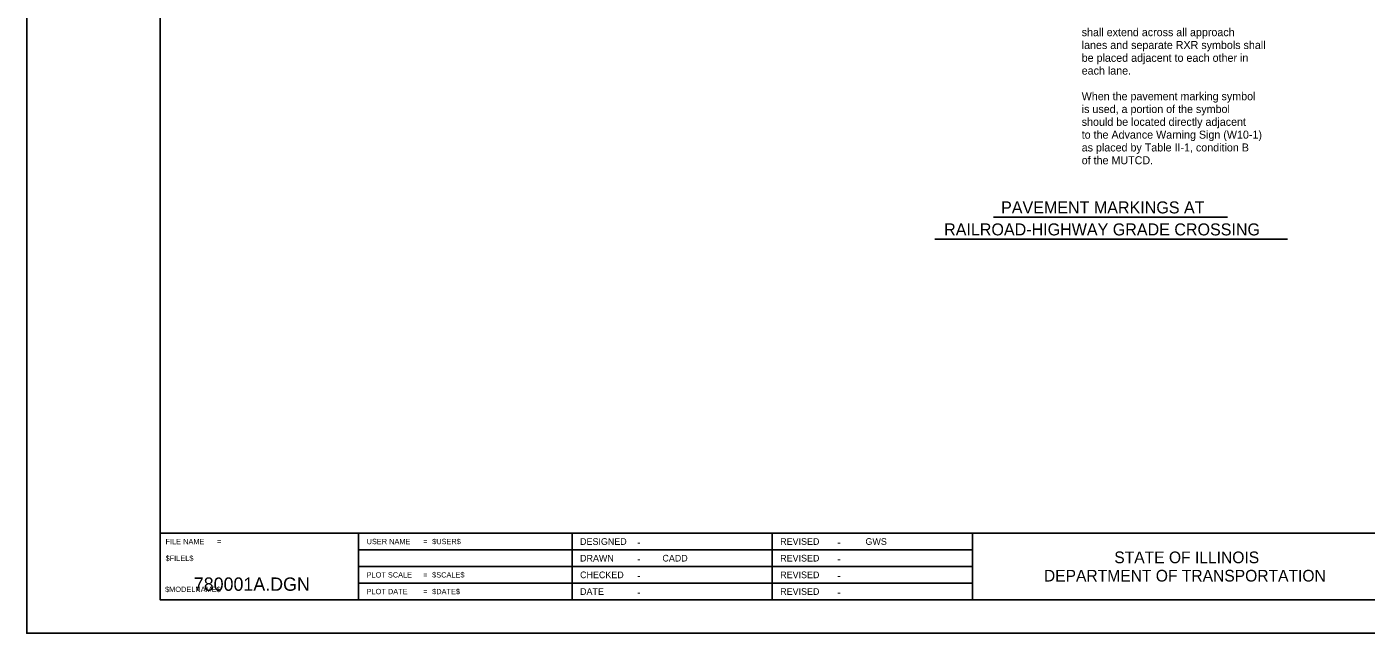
# Model space of a CAD drawing. Extents: x 783925 to 785285, y 2248 to 2688.
# Drawn here: x 783925.1 to 784326.7, y 2248.2 to 2430 of the extents above; entities that cross this region are included whole.
import ezdxf

# ---------------------------------------------------------------- set-up
doc = ezdxf.new("R2010")
doc.units = 0
for name, color, linetype in [('Level 48', 7, 'Continuous'), ('Sheets_50 Reference Boundary', 7, 'Continuous'), ('Sheets_General Details', 7, 'Continuous'), ('Sheets_Printer Plotting Border', 7, 'Continuous')]:
    doc.layers.add(name, color=color, linetype=linetype)

msp = doc.modelspace()

# ---------------------------------------------------------------- linework, layer by layer
at = {"layer": 'Level 48'}
msp.add_lwpolyline([(783925.15, 2688.15), (784605.15, 2688.15), (784605.15, 2248.15), (783925.15, 2248.15)], close=True, dxfattribs=at)
at = {"layer": 'Sheets_50 Reference Boundary'}
msp.add_lwpolyline([(783965.15, 2678.15), (784595.15, 2678.15), (784595.15, 2278.15), (783965.15, 2278.15)], close=True, dxfattribs=at)
at = {"layer": 'Sheets_General Details'}
for p, q in [((783925.15, 2688.15), (783925.15, 2248.15)), ((784214.95, 2372.89), (784285.07, 2372.89)), ((784197.36, 2366.34), (784303.08, 2366.34)), ((783965.15, 2278.15), (784595.15, 2278.15)), ((784024.63, 2278.15), (784024.63, 2258.15)), ((784088.63, 2278.15), (784088.63, 2258.15)), ((784148.63, 2278.15), (784148.63, 2258.15)), ((784208.63, 2278.15), (784208.63, 2258.15)), ((784024.63, 2273.15), (784208.63, 2273.15)), ((784024.63, 2268.15), (784208.63, 2268.15)), ((784024.63, 2263.15), (784208.63, 2263.15)), ((784605.15, 2248.15), (783925.15, 2248.15))]:
    msp.add_line(p, q, dxfattribs=at)
msp.add_lwpolyline([(783965.15, 2678.15), (784595.15, 2678.15), (784595.15, 2258.15), (783965.15, 2258.15)], close=True, dxfattribs=at)
at = {"layer": 'Sheets_Printer Plotting Border'}
msp.add_lwpolyline([(783925.15, 2248.15), (784605.15, 2248.15), (784605.15, 2688.15), (783925.15, 2688.15)], close=True, dxfattribs=at)

# ---------------------------------------------------------------- texts
at = {"layer": 'Sheets_General Details'}
for s, height, p in [('shall extend across all approach', 2.4, (784241.41, 2427.17)), ('lanes and separate RXR symbols shall', 2.4, (784241.41, 2423.33)), ('be placed adjacent to each other in', 2.4, (784241.41, 2419.49)), ('each lane.', 2.4, (784241.41, 2415.65)), ('When the pavement marking symbol', 2.4, (784241.41, 2407.97)), ('is used, a portion of the symbol', 2.4, (784241.41, 2404.13)), ('should be located directly adjacent', 2.4, (784241.41, 2400.29)), ('to the Advance Warning Sign (W10-1)', 2.4, (784241.41, 2396.45)), ('as placed by Table II-1, condition B', 2.4, (784241.41, 2392.61)), ('of the MUTCD.', 2.4, (784241.41, 2388.77)), ('PAVEMENT MARKINGS AT', 3.6, (784217.24, 2374.03)), ('RAILROAD-HIGHWAY GRADE CROSSING', 3.6, (784200.17, 2367.43)), ('DESIGNED', 2, (784091.03, 2274.65)), ('-', 2.4, (784108.11, 2274.25)), ('REVISED', 2, (784151.03, 2274.65)), ('-', 2.4, (784168.11, 2274.25)), ('GWS', 2, (784176.59, 2274.65)), ('DRAWN', 2, (784091.03, 2269.65)), ('-', 2.4, (784108.11, 2269.25)), ('CADD', 2, (784115.71, 2269.65)), ('REVISED', 2, (784151.03, 2269.65)), ('-', 2.4, (784168.11, 2269.25)), ('STATE OF ILLINOIS', 3.5, (784251.18, 2269.15)), ('780001A.DGN', 4, (783975.22, 2260.87)), ('CHECKED', 2, (784091.03, 2264.65)), ('-', 2.4, (784108.11, 2264.25)), ('REVISED', 2, (784151.03, 2264.65)), ('-', 2.4, (784168.11, 2264.25)), ('DEPARTMENT OF TRANSPORTATION', 3.5, (784230.08, 2263.65)), ('DATE', 2, (784091.03, 2259.65)), ('REVISED', 2, (784151.03, 2259.65)), ('-', 2.4, (784108.11, 2259.25)), ('-', 2.4, (784168.11, 2259.25))]:
    msp.add_text(s, height=height, dxfattribs=at).set_placement(p)
for s, p in [('FILE NAME', (783966.75, 2274.85)), ('=', (783982.2, 2274.85)), ('USER NAME', (784027.03, 2274.85)), ('=', (784043.99, 2274.85)), ('$USER$', (784046.68, 2274.85)), ('$FILEL$', (783966.75, 2269.85)), ('PLOT SCALE', (784027.03, 2264.85)), ('=', (784043.99, 2264.85)), ('$SCALE$', (784046.68, 2264.85)), ('$MODELNAME$', (783966.61, 2260.51)), ('PLOT DATE', (784027.03, 2259.85)), ('=', (784043.99, 2259.85)), ('$DATE$', (784046.68, 2259.85))]:
    msp.add_text(s, height=1.6, rotation=360, dxfattribs=at).set_placement(p)

doc.saveas('drawing.dxf')
